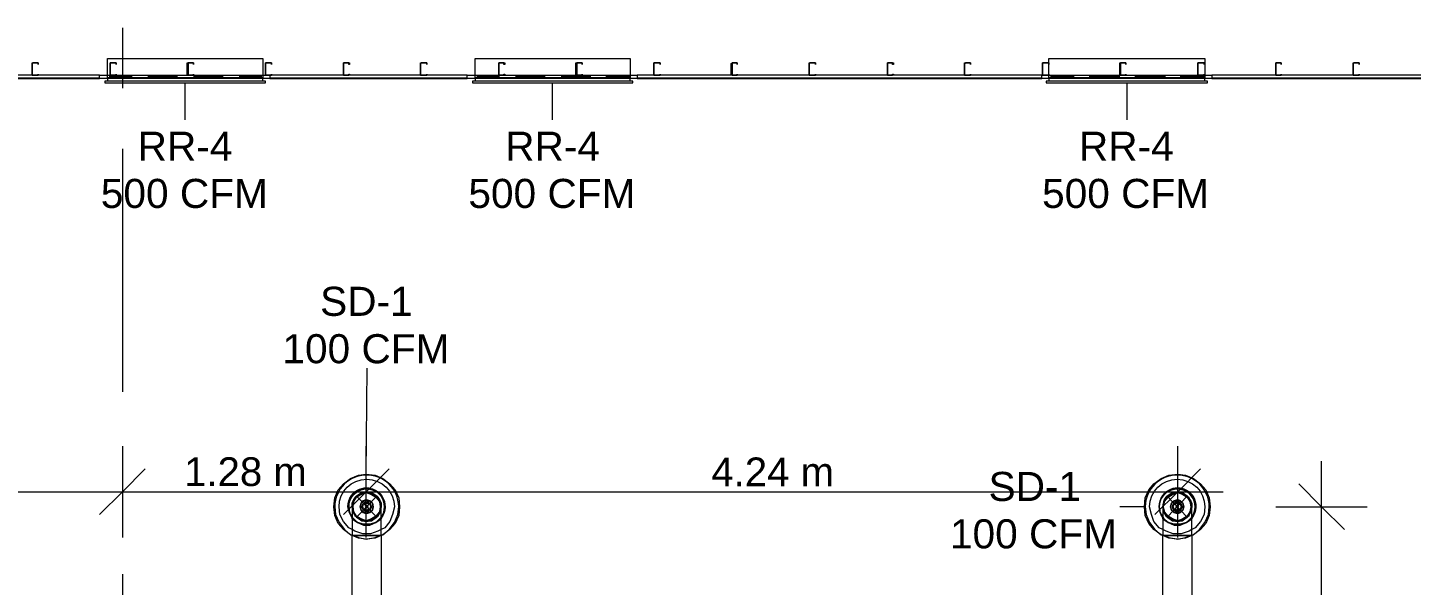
# Model space of a CAD drawing. Header units: metres. Extents: x -2 to 207, y -8 to 52.
# Drawn here: x 48.71 to 55.93, y 18.57 to 21.48 of the extents above; entities that cross this region are included whole.
import ezdxf

# ---------------------------------------------------------------- set-up
doc = ezdxf.new("R2010")
doc.units = ezdxf.units.M
doc.layers.add('HVAC - Ductos', color=5, linetype='Continuous', lineweight=0)
doc.layers.add('PDF_Text', color=7, linetype='Continuous', lineweight=0)
doc.layers.add('PDF_Geometry', color=7, linetype='Continuous', lineweight=0, true_color=0xaaaaaa)
doc.styles.add('PDF Helvetica', font='')
doc.styles.get('PDF Helvetica').set_extended_font_data('Helvetica')

msp = doc.modelspace()

# ---------------------------------------------------------------- linework, layer by layer
at = {"layer": 'HVAC - Ductos', "lineweight": 0}
for points in [[(49.949, 21.2014), (49.9353, 21.2014), (49.9353, 21.2197), (49.1243, 21.2197), (49.1243, 21.3205), (49.9353, 21.3205), (49.9353, 21.2197), (49.1243, 21.2197), (49.1243, 21.2014), (49.1106, 21.2014), (49.1106, 21.1922), (49.949, 21.1922), (49.949, 21.2014), (49.1106, 21.2014)], [(51.8688, 21.2014), (51.855, 21.2014), (51.855, 21.2197), (51.044, 21.2197), (51.044, 21.3205), (51.855, 21.3205), (51.855, 21.2197), (51.044, 21.2197), (51.044, 21.2014), (51.0303, 21.2014), (51.0303, 21.1922), (51.8688, 21.1922), (51.8688, 21.2014), (51.0303, 21.2014)], [(54.8652, 21.2014), (54.856, 21.2014), (54.856, 21.2197), (54.0405, 21.2197), (54.0405, 21.3205), (54.856, 21.3205), (54.856, 21.2197), (54.0405, 21.2197), (54.0405, 21.2014), (54.0268, 21.2014), (54.0268, 21.1922), (54.8697, 21.1922), (54.8697, 21.2014), (54.0268, 21.2014)], [(49.1335, 21.1922), (49.9261, 21.1922)], [(49.5275, 21.1922), (49.5275, 20.9998)], [(51.0532, 21.1922), (51.8458, 21.1922)], [(51.4472, 21.1922), (51.4472, 20.9998)], [(54.0496, 21.1922), (54.8423, 21.1922)], [(54.4482, 21.1922), (54.4482, 20.9998)], [(50.4759, 19.1488), (50.4805, 19.7032)], [(49.2022, 19.2954), (49.2022, 19.0571), (49.2022, 18.8189)], [(50.4759, 18.8189), (50.4759, 19.0571), (50.4759, 19.2954)], [(54.714, 18.8189), (54.714, 19.0571), (54.714, 19.2954)], [(49.3213, 19.1762), (49.2022, 19.0571), (49.0831, 18.938)], [(50.595, 19.1762), (50.4759, 19.0571), (50.3568, 18.938)], [(54.8331, 19.1762), (54.714, 19.0571), (54.5948, 18.938)], [(50.4026, 17.5773), (50.4026, 18.8281), (50.3935, 18.8326), (50.3568, 18.8601), (50.3293, 18.8921), (50.311, 18.9334), (50.3064, 18.9792), (50.311, 19.025), (50.3293, 19.0663), (50.3568, 19.0984), (50.3935, 19.1258), (50.4347, 19.1442), (50.4759, 19.1488), (50.5217, 19.1442), (50.563, 19.1258), (50.5996, 19.0984), (50.6271, 19.0663), (50.6454, 19.025), (50.65, 18.9792), (50.6454, 18.9334), (50.6271, 18.8921), (50.5996, 18.8601), (50.563, 18.8326), (50.5538, 18.8281), (50.5538, 17.5773)], [(54.6361, 17.5497), (54.6361, 18.8281), (54.6269, 18.8326), (54.5903, 18.8601), (54.5628, 18.8921), (54.5444, 18.9334), (54.5399, 18.9792), (54.5444, 19.025), (54.5628, 19.0663), (54.5903, 19.0984), (54.6269, 19.1258), (54.6682, 19.1442), (54.714, 19.1488), (54.7552, 19.1442), (54.7965, 19.1258), (54.8331, 19.0984), (54.8606, 19.0663), (54.8789, 19.025), (54.8835, 18.9792), (54.8789, 18.9334), (54.8606, 18.8921), (54.8331, 18.8601), (54.7965, 18.8326), (54.7873, 18.8281), (54.7873, 17.5497)], [(55.3463, 19.0984), (55.4654, 18.9792), (55.5845, 18.8601)], [(46.3478, 19.0571), (49.2022, 19.0571), (50.4759, 19.0571), (54.9522, 19.0571)], [(50.4072, 19.0067), (50.4072, 19.0113)], [(50.4117, 19.0113), (50.4255, 19.0296), (50.4484, 19.0434)], [(50.4439, 19.048), (50.4484, 19.048), (50.453, 19.048)], [(50.453, 19.048), (50.4759, 19.0526), (50.5034, 19.048)], [(50.5034, 19.048), (50.508, 19.048)], [(50.508, 19.0434), (50.5309, 19.0296), (50.5446, 19.0113)], [(50.5446, 19.0113), (50.5492, 19.0067)], [(54.6406, 19.0067), (54.6452, 19.0113)], [(54.6452, 19.0113), (54.659, 19.0296), (54.6819, 19.0434)], [(54.6819, 19.048), (54.6865, 19.048)], [(54.6865, 19.048), (54.714, 19.0526), (54.7369, 19.048)], [(54.7369, 19.048), (54.7414, 19.048), (54.746, 19.048)], [(54.7414, 19.0434), (54.7644, 19.0296), (54.7781, 19.0113)], [(54.7827, 19.0113), (54.7827, 19.0067)], [(50.4072, 18.9563), (50.4026, 18.9792), (50.4072, 19.0022)], [(50.4026, 18.9792), (50.4026, 18.9747), (50.4026, 18.9563), (50.4026, 18.9243), (50.4026, 18.8876), (50.4026, 18.8464), (50.4026, 18.8281), (50.4117, 18.8281), (50.4255, 18.8281), (50.4393, 18.8281), (50.4576, 18.8281), (50.4759, 18.8281), (50.4988, 18.8281), (50.5171, 18.8281), (50.5309, 18.8281), (50.5446, 18.8281), (50.5538, 18.8281), (50.5538, 18.8693), (50.5538, 18.9105), (50.5538, 18.9426), (50.5538, 18.9655), (50.5538, 18.9792)], [(50.4026, 18.9747), (50.4026, 18.9609), (50.4117, 18.9426), (50.4255, 18.9243), (50.4393, 18.9151), (50.4576, 18.9059), (50.4759, 18.9013), (50.4988, 18.9059), (50.5171, 18.9151), (50.5309, 18.9243), (50.5446, 18.9426), (50.5538, 18.9609), (50.5538, 18.9747)], [(50.4072, 18.9472), (50.4072, 18.9518)], [(50.4484, 18.9151), (50.4255, 18.9288), (50.4117, 18.9472)], [(50.5492, 18.9518), (50.5446, 18.9472), (50.5309, 18.9288), (50.508, 18.9151)], [(50.5446, 19.0022), (50.5538, 18.9792), (50.5446, 18.9563)], [(54.5399, 18.9792), (54.4116, 18.9792)], [(54.6361, 18.9792), (54.6361, 18.9747), (54.6361, 18.9563), (54.6361, 18.9243), (54.6361, 18.8876), (54.6361, 18.8464), (54.6361, 18.8281), (54.6406, 18.8281), (54.6452, 18.8281), (54.659, 18.8281), (54.6728, 18.8281), (54.6911, 18.8281), (54.714, 18.8281), (54.7323, 18.8281), (54.7506, 18.8281), (54.7644, 18.8281), (54.7781, 18.8281), (54.7873, 18.8281), (54.7873, 18.8693), (54.7873, 18.9105), (54.7873, 18.9426), (54.7873, 18.9655), (54.7873, 18.9792)], [(54.6361, 18.9747), (54.6406, 18.9609), (54.6452, 18.9426), (54.659, 18.9243), (54.6728, 18.9151), (54.6911, 18.9059), (54.714, 18.9013), (54.7323, 18.9059), (54.7506, 18.9151), (54.7644, 18.9243), (54.7781, 18.9426), (54.7873, 18.9609), (54.7873, 18.9747)], [(54.6452, 18.9563), (54.6406, 18.9792), (54.6452, 19.0022)], [(54.6819, 18.9151), (54.659, 18.9288), (54.6452, 18.9472), (54.6406, 18.9518)], [(54.7781, 18.9472), (54.7644, 18.9288), (54.7414, 18.9151)], [(54.7827, 19.0022), (54.7873, 18.9792), (54.7827, 18.9563)], [(54.7827, 18.9518), (54.7827, 18.9472)], [(55.2271, 18.9792), (55.4654, 18.9792), (55.7036, 18.9792)], [(50.453, 18.9059), (50.4484, 18.9105), (50.4439, 18.9105)], [(50.5034, 18.9105), (50.4759, 18.9059), (50.453, 18.9105)], [(50.508, 18.9105), (50.5034, 18.9059)], [(54.6865, 18.9059), (54.6819, 18.9105)], [(54.7369, 18.9105), (54.714, 18.9059), (54.6865, 18.9105)], [(54.746, 18.9105), (54.7414, 18.9105), (54.7369, 18.9059)], [(50.5538, 18.8601), (50.5355, 18.8509), (50.4988, 18.8372), (50.4576, 18.8372), (50.4163, 18.8509), (50.4026, 18.8601)], [(50.4026, 18.8326), (50.4347, 18.8189), (50.4759, 18.8097), (50.5217, 18.8189), (50.5538, 18.8326)], [(50.5538, 18.8281), (50.5217, 18.8143), (50.4759, 18.8097), (50.4347, 18.8143), (50.4026, 18.8281)], [(50.5538, 18.8281), (50.5446, 18.8281), (50.5309, 18.8281), (50.5171, 18.8281), (50.4988, 18.8281), (50.4759, 18.8281), (50.4576, 18.8281), (50.4393, 18.8281), (50.4255, 18.8281), (50.4117, 18.8281), (50.4026, 18.8281)], [(54.7873, 18.8601), (54.7735, 18.8509), (54.7323, 18.8372), (54.6911, 18.8372), (54.6544, 18.8509), (54.6361, 18.8601)], [(54.6361, 18.8326), (54.6682, 18.8189), (54.714, 18.8097), (54.7552, 18.8189), (54.7873, 18.8326)], [(54.7873, 18.8281), (54.7552, 18.8143), (54.714, 18.8097), (54.6682, 18.8143), (54.6361, 18.8281)], [(54.7873, 18.8281), (54.7781, 18.8281), (54.7644, 18.8281), (54.7506, 18.8281), (54.7323, 18.8281), (54.714, 18.8281), (54.6911, 18.8281), (54.6728, 18.8281), (54.659, 18.8281), (54.6452, 18.8281), (54.6406, 18.8281), (54.6361, 18.8281)]]:
    msp.add_lwpolyline(points, dxfattribs=at)
for points in [[(49.1335, 21.2243), (49.2526, 21.2243)], [(49.3351, 21.2243), (49.4908, 21.2243)], [(49.5733, 21.2243), (49.7291, 21.2243)], [(49.8115, 21.2243), (49.9307, 21.2243)], [(51.0532, 21.2243), (51.1723, 21.2243)], [(51.2548, 21.2243), (51.4106, 21.2243)], [(51.4931, 21.2243), (51.6488, 21.2243)], [(51.7267, 21.2243), (51.8504, 21.2243)], [(54.0496, 21.2243), (54.1733, 21.2243)], [(54.2513, 21.2243), (54.4116, 21.2243)], [(54.4895, 21.2243), (54.6498, 21.2243)], [(54.7277, 21.2243), (54.8515, 21.2243)], [(50.4026, 18.9792), (50.4026, 18.9976), (50.4117, 19.0159), (50.4255, 19.0342), (50.4393, 19.0434), (50.4576, 19.0526), (50.4759, 19.0571), (50.4988, 19.0526), (50.5171, 19.0434), (50.5309, 19.0342), (50.5446, 19.0159), (50.5538, 18.9976), (50.5538, 18.9792), (50.5538, 18.9747), (50.5538, 18.9792), (50.5538, 18.9976), (50.5446, 19.0159), (50.5309, 19.0342), (50.5171, 19.0434), (50.4988, 19.0526), (50.4759, 19.0571), (50.4576, 19.0526), (50.4393, 19.0434), (50.4255, 19.0342), (50.4117, 19.0159), (50.4026, 18.9976), (50.4026, 18.9792), (50.4026, 18.9747)], [(50.5492, 18.9609), (50.5401, 18.9426), (50.5309, 18.9288), (50.5126, 18.9151), (50.4988, 18.9059), (50.4759, 18.9059), (50.4576, 18.9059), (50.4393, 18.9151), (50.4255, 18.9288), (50.4163, 18.9426), (50.4072, 18.9609), (50.4026, 18.9792), (50.4072, 18.9976), (50.4163, 19.0159), (50.4255, 19.0296), (50.4393, 19.0434), (50.4576, 19.0526), (50.4759, 19.0526), (50.4988, 19.0526), (50.5126, 19.0434), (50.5309, 19.0296), (50.5401, 19.0159), (50.5492, 18.9976), (50.5538, 18.9792)], [(50.5446, 18.9518), (50.5263, 18.9288), (50.5034, 18.9151), (50.4759, 18.9059), (50.4484, 18.9151), (50.4255, 18.9288), (50.4117, 18.9518), (50.4072, 18.9792), (50.4117, 19.0067), (50.4255, 19.0296), (50.4484, 19.0434), (50.4759, 19.0526), (50.5034, 19.0434), (50.5263, 19.0296), (50.5446, 19.0067), (50.5492, 18.9792)], [(50.4484, 18.9976), (50.4439, 18.9792), (50.4484, 18.9976), (50.4621, 19.0113), (50.4759, 19.0159), (50.4942, 19.0113), (50.508, 18.9976), (50.5126, 18.9792), (50.508, 18.9976), (50.4942, 19.0067), (50.4759, 19.0113), (50.4621, 19.0067)], [(54.6361, 18.9792), (54.6406, 18.9976), (54.6452, 19.0159), (54.659, 19.0342), (54.6728, 19.0434), (54.6911, 19.0526), (54.714, 19.0571), (54.7323, 19.0526), (54.7506, 19.0434), (54.7644, 19.0342), (54.7781, 19.0159), (54.7873, 18.9976), (54.7873, 18.9792), (54.7873, 18.9747), (54.7873, 18.9792), (54.7873, 18.9976), (54.7781, 19.0159), (54.7644, 19.0342), (54.7506, 19.0434), (54.7323, 19.0526), (54.714, 19.0571), (54.6911, 19.0526), (54.6728, 19.0434), (54.659, 19.0342), (54.6452, 19.0159), (54.6406, 18.9976), (54.6361, 18.9792), (54.6361, 18.9747)], [(54.7644, 18.9288), (54.7414, 18.9151), (54.714, 18.9059), (54.6865, 18.9151), (54.6636, 18.9288), (54.6452, 18.9518), (54.6406, 18.9792), (54.6452, 19.0067), (54.6636, 19.0296), (54.6865, 19.0434), (54.714, 19.0526), (54.7414, 19.0434), (54.7644, 19.0296), (54.7781, 19.0067), (54.7827, 18.9792), (54.7781, 18.9518)], [(54.7827, 18.9609), (54.7781, 18.9426), (54.7644, 18.9288), (54.7506, 18.9151), (54.7323, 18.9059), (54.714, 18.9059), (54.6911, 18.9059), (54.6773, 18.9151), (54.659, 18.9288), (54.6498, 18.9426), (54.6406, 18.9609), (54.6406, 18.9792), (54.6406, 18.9976), (54.6498, 19.0159), (54.659, 19.0296), (54.6773, 19.0434), (54.6911, 19.0526), (54.714, 19.0526), (54.7323, 19.0526), (54.7506, 19.0434), (54.7644, 19.0296), (54.7781, 19.0159), (54.7827, 18.9976), (54.7873, 18.9792)], [(54.6819, 18.9976), (54.6773, 18.9792), (54.6819, 18.9976), (54.6957, 19.0113), (54.714, 19.0159), (54.7277, 19.0113), (54.7414, 18.9976), (54.746, 18.9792), (54.7414, 18.9976), (54.7277, 19.0067), (54.714, 19.0113), (54.6957, 19.0067)], [(50.3797, 18.9792), (50.3889, 18.9472), (50.4026, 18.9197), (50.3889, 18.9472)], [(50.508, 18.9609), (50.5126, 18.9792), (50.508, 18.9609), (50.4942, 18.9472), (50.4759, 18.9426), (50.4621, 18.9472), (50.4484, 18.9609), (50.4439, 18.9792), (50.4484, 18.9609), (50.4621, 18.9518), (50.4759, 18.9472), (50.4942, 18.9518)], [(50.4576, 18.993), (50.453, 18.9792), (50.4576, 18.993), (50.4713, 19.0022), (50.4851, 19.0022), (50.4988, 18.993), (50.5034, 18.9792), (50.4988, 18.993), (50.4851, 19.0022), (50.4713, 19.0022)], [(50.4988, 18.9655), (50.5034, 18.9792), (50.4988, 18.9655), (50.4851, 18.9563), (50.4713, 18.9563), (50.4576, 18.9655), (50.453, 18.9792), (50.4576, 18.9655), (50.4713, 18.9563), (50.4851, 18.9563)], [(50.4942, 18.9655), (50.4759, 18.9609), (50.4621, 18.9655), (50.4576, 18.9792), (50.4621, 18.993), (50.4759, 18.9976), (50.4942, 18.993), (50.4988, 18.9792)], [(50.4759, 18.9838), (50.4713, 18.9792), (50.4759, 18.9838), (50.4805, 18.9838), (50.4851, 18.9792), (50.4805, 18.9838)], [(50.4805, 18.9747), (50.4851, 18.9792), (50.4805, 18.9747), (50.4759, 18.9747), (50.4713, 18.9792), (50.4759, 18.9747)], [(54.6178, 18.9792), (54.6224, 18.9472), (54.6361, 18.9197), (54.6224, 18.9472)], [(54.7414, 18.9609), (54.746, 18.9792), (54.7414, 18.9609), (54.7277, 18.9472), (54.714, 18.9426), (54.6957, 18.9472), (54.6819, 18.9609), (54.6773, 18.9792), (54.6819, 18.9609), (54.6957, 18.9518), (54.714, 18.9472), (54.7277, 18.9518)], [(54.6911, 18.993), (54.6865, 18.9792), (54.6911, 18.993), (54.7048, 19.0022), (54.7186, 19.0022), (54.7323, 18.993), (54.7369, 18.9792), (54.7323, 18.993), (54.7186, 19.0022), (54.7048, 19.0022)], [(54.7323, 18.9655), (54.7369, 18.9792), (54.7323, 18.9655), (54.7186, 18.9563), (54.7048, 18.9563), (54.6911, 18.9655), (54.6865, 18.9792), (54.6911, 18.9655), (54.7048, 18.9563), (54.7186, 18.9563)], [(54.7277, 18.9655), (54.714, 18.9609), (54.6957, 18.9655), (54.6911, 18.9792), (54.6957, 18.993), (54.714, 18.9976), (54.7277, 18.993), (54.7323, 18.9792)], [(54.7094, 18.9838), (54.7048, 18.9792), (54.7094, 18.9838), (54.714, 18.9838), (54.7186, 18.9792), (54.714, 18.9838)], [(54.714, 18.9747), (54.7186, 18.9792), (54.714, 18.9747), (54.7094, 18.9747), (54.7048, 18.9792), (54.7094, 18.9747)], [(50.4072, 18.9197), (50.4301, 18.8967), (50.4621, 18.8876), (50.4942, 18.8876), (50.5263, 18.8967), (50.5492, 18.9197), (50.5538, 18.9243), (50.5492, 18.9197), (50.5263, 18.8967), (50.4942, 18.8876), (50.4621, 18.8876), (50.4301, 18.8967), (50.4072, 18.9197), (50.4026, 18.9243)], [(50.5538, 18.9151), (50.5263, 18.8967), (50.4942, 18.883), (50.4621, 18.883), (50.4301, 18.8967), (50.4026, 18.9151), (50.4026, 18.9197), (50.4026, 18.9151), (50.4301, 18.8967), (50.4621, 18.883), (50.4942, 18.883), (50.5263, 18.8967), (50.5538, 18.9151), (50.5538, 18.9197)], [(54.6406, 18.9197), (54.6636, 18.8967), (54.6957, 18.8876), (54.7277, 18.8876), (54.7598, 18.8967), (54.7827, 18.9197), (54.7873, 18.9243), (54.7827, 18.9197), (54.7598, 18.8967), (54.7277, 18.8876), (54.6957, 18.8876), (54.6636, 18.8967), (54.6406, 18.9197), (54.6361, 18.9243)], [(54.7873, 18.9151), (54.7598, 18.8967), (54.7277, 18.883), (54.6957, 18.883), (54.6636, 18.8967), (54.6361, 18.9151), (54.6361, 18.9197), (54.6361, 18.9151), (54.6636, 18.8967), (54.6957, 18.883), (54.7277, 18.883), (54.7598, 18.8967), (54.7873, 18.9151), (54.7873, 18.9197)]]:
    msp.add_lwpolyline(points, close=True, dxfattribs=at)
at = {"layer": 'HVAC - Ductos', "color": 5, "lineweight": 0}
msp.add_lwpolyline([(55.4654, 13.7378), (55.4654, 15.575), (55.4654, 17.2794), (55.4654, 19.2175)], dxfattribs=at)
at = {"layer": 'HVAC - Ductos', "lineweight": 0}
for points in [[(50.5538, 18.8326), (50.563, 18.8326), (50.595, 18.8601), (50.6225, 18.8967), (50.6408, 18.938), (50.6454, 18.9792, 0.986385), (50.311, 18.9792), (50.3155, 18.938), (50.3339, 18.8967), (50.3614, 18.8601), (50.3935, 18.8326), (50.4026, 18.8326)], [(50.4026, 18.8601), (50.3843, 18.8693), (50.3568, 18.9013), (50.3385, 18.938), (50.3339, 18.9792, -0.994854), (50.6225, 18.9792), (50.6134, 18.938), (50.5996, 18.9013), (50.5722, 18.8693), (50.5538, 18.8601)], [(54.7873, 18.8326), (54.7965, 18.8326), (54.8285, 18.8601), (54.856, 18.8967), (54.8743, 18.938), (54.8789, 18.9792, 0.986405), (54.5444, 18.9792), (54.549, 18.938), (54.5674, 18.8967), (54.5948, 18.8601), (54.6269, 18.8326), (54.6361, 18.8326)], [(54.6361, 18.8601), (54.6178, 18.8693), (54.5903, 18.9013), (54.5766, 18.938), (54.5674, 18.9792, -0.994592), (54.856, 18.9792), (54.8515, 18.938), (54.8331, 18.9013), (54.8057, 18.8693), (54.7873, 18.8601)]]:
    msp.add_lwpolyline(points, format="xyb", dxfattribs=at)
for points in [[(50.5722, 18.9792, 1.00999), (50.3797, 18.9792, -1.404469), (50.5538, 18.9197), (50.5676, 18.9472), (50.5722, 18.9792), (50.5676, 18.9472), (50.5538, 18.9243, 1.368444), (50.3843, 18.9792), (50.3889, 18.9472), (50.4026, 18.9243, -1.368589)], [(54.7873, 18.9197), (54.8011, 18.9472), (54.8102, 18.9792, 1.018213), (54.6178, 18.9792), (54.6224, 18.9472), (54.6361, 18.9243, -1.368444), (54.8057, 18.9792), (54.8011, 18.9472), (54.7873, 18.9243, 1.368402), (54.6178, 18.9792, -1.434856)]]:
    msp.add_lwpolyline(points, format="xyb", close=True, dxfattribs=at)
at = {"layer": 'PDF_Geometry', "lineweight": 0}
for points in [[(49.2022, 21.4808), (49.2022, 21.1647)], [(47.5803, 21.2197), (49.0831, 21.2197)], [(49.9719, 21.2197), (51.0028, 21.2197)], [(51.8916, 21.2197), (54.0038, 21.2197)], [(54.8927, 21.2197), (56.0518, 21.2197)], [(49.2022, 20.8486), (49.2022, 19.5794)], [(49.2022, 19.2587), (49.2022, 18.9426)], [(49.2022, 18.6264), (49.2022, 17.3573)]]:
    msp.add_lwpolyline(points, dxfattribs=at)
for points in [[(48.7349, 21.2334), (48.7303, 21.2334), (48.7303, 21.293), (48.7303, 21.2976), (48.7349, 21.2976), (48.7623, 21.2976), (48.7623, 21.2884), (48.7623, 21.2976), (48.7349, 21.2976), (48.7349, 21.293), (48.7303, 21.293), (48.7303, 21.2334), (48.7349, 21.2334), (48.7623, 21.2334)], [(49.1381, 21.2334), (49.1381, 21.293), (49.1381, 21.2976), (49.1701, 21.2976), (49.1701, 21.2884), (49.1701, 21.2976), (49.1381, 21.2976), (49.1381, 21.293), (49.1381, 21.2334), (49.1701, 21.2334)], [(49.5458, 21.2334), (49.5412, 21.2334), (49.5412, 21.293), (49.5412, 21.2976), (49.5458, 21.2976), (49.5733, 21.2976), (49.5733, 21.2884), (49.5733, 21.2976), (49.5458, 21.2976), (49.5458, 21.293), (49.5458, 21.2334), (49.5733, 21.2334)], [(49.949, 21.2334), (49.949, 21.293), (49.949, 21.2976), (49.9811, 21.2976), (49.9811, 21.2884), (49.9811, 21.2976), (49.949, 21.2976), (49.949, 21.293), (49.949, 21.2334), (49.9811, 21.2334)], [(50.3568, 21.2334), (50.3568, 21.293), (50.3568, 21.2976), (50.3889, 21.2976), (50.3889, 21.2884), (50.3843, 21.2884), (50.3843, 21.2976), (50.3568, 21.2976), (50.3568, 21.293), (50.3568, 21.2334), (50.3843, 21.2334), (50.3843, 21.238), (50.3889, 21.238), (50.3889, 21.2334)], [(50.7646, 21.2334), (50.76, 21.2334), (50.76, 21.293), (50.76, 21.2976), (50.7646, 21.2976), (50.792, 21.2976), (50.792, 21.2884), (50.792, 21.2976), (50.7646, 21.2976), (50.76, 21.293), (50.76, 21.2334), (50.7646, 21.2334), (50.792, 21.2334)], [(51.1677, 21.2334), (51.1677, 21.293), (51.1677, 21.2976), (51.1998, 21.2976), (51.1998, 21.2884), (51.1952, 21.2884), (51.1952, 21.2976), (51.1677, 21.2976), (51.1677, 21.293), (51.1677, 21.2334), (51.1952, 21.2334), (51.1952, 21.238), (51.1998, 21.238), (51.1998, 21.2334)], [(51.5755, 21.2334), (51.5709, 21.2334), (51.5709, 21.293), (51.5709, 21.2976), (51.5755, 21.2976), (51.603, 21.2976), (51.603, 21.2884), (51.603, 21.2976), (51.5755, 21.2976), (51.5755, 21.293), (51.5755, 21.2334), (51.603, 21.2334)], [(51.9787, 21.2334), (51.9787, 21.293), (51.9787, 21.2976), (52.0108, 21.2976), (52.0108, 21.2884), (52.0108, 21.2976), (51.9787, 21.2976), (51.9787, 21.293), (51.9787, 21.2334), (52.0108, 21.2334)], [(52.3864, 21.2334), (52.3819, 21.2334), (52.3819, 21.293), (52.3864, 21.2976), (52.414, 21.2976), (52.414, 21.2884), (52.414, 21.2976), (52.3864, 21.2976), (52.3864, 21.293), (52.3864, 21.2334), (52.414, 21.2334)], [(52.7942, 21.2334), (52.7897, 21.2334), (52.7897, 21.293), (52.7897, 21.2976), (52.7942, 21.2976), (52.8217, 21.2976), (52.8217, 21.2884), (52.8217, 21.2976), (52.7942, 21.2976), (52.7897, 21.293), (52.7897, 21.2334), (52.7942, 21.2334), (52.8217, 21.2334)], [(53.1975, 21.2334), (53.1975, 21.293), (53.1975, 21.2976), (53.2295, 21.2976), (53.2295, 21.2884), (53.2249, 21.2884), (53.2249, 21.2976), (53.1975, 21.2976), (53.1975, 21.293), (53.1975, 21.2334), (53.2249, 21.2334), (53.2249, 21.238), (53.2295, 21.238), (53.2295, 21.2334)], [(53.6052, 21.2334), (53.6007, 21.2334), (53.6007, 21.293), (53.6007, 21.2976), (53.6052, 21.2976), (53.6327, 21.2976), (53.6327, 21.2884), (53.6327, 21.2976), (53.6052, 21.2976), (53.6052, 21.293), (53.6007, 21.293), (53.6007, 21.2334), (53.6052, 21.2334), (53.6327, 21.2334)], [(54.0084, 21.2334), (54.0084, 21.293), (54.0084, 21.2976), (54.0405, 21.2976), (54.0405, 21.2884), (54.0405, 21.2976), (54.0084, 21.2976), (54.0084, 21.293), (54.0084, 21.2334), (54.0405, 21.2334)], [(54.4162, 21.2334), (54.4116, 21.2334), (54.4116, 21.293), (54.4116, 21.2976), (54.4162, 21.2976), (54.4437, 21.2976), (54.4437, 21.2884), (54.4437, 21.2976), (54.4162, 21.2976), (54.4162, 21.293), (54.4162, 21.2334), (54.4437, 21.2334)], [(54.8194, 21.2334), (54.8194, 21.293), (54.8194, 21.2976), (54.8515, 21.2976), (54.8515, 21.2884), (54.8515, 21.2976), (54.8194, 21.2976), (54.8194, 21.293), (54.8194, 21.2334), (54.8515, 21.2334)], [(55.2271, 21.2334), (55.2271, 21.293), (55.2271, 21.2976), (55.2546, 21.2976), (55.2546, 21.2884), (55.2546, 21.2976), (55.2271, 21.2976), (55.2271, 21.293), (55.2271, 21.2334), (55.2546, 21.2334)], [(55.6349, 21.2334), (55.6304, 21.2334), (55.6304, 21.293), (55.6304, 21.2976), (55.6349, 21.2976), (55.6624, 21.2976), (55.6624, 21.2884), (55.6624, 21.2976), (55.6349, 21.2976), (55.6304, 21.293), (55.6304, 21.2334), (55.6349, 21.2334), (55.6624, 21.2334)], [(49.0831, 21.2334), (47.5803, 21.2334), (47.5803, 21.2151), (49.0831, 21.2151)], [(48.7623, 21.238), (48.7623, 21.2334)], [(49.0831, 21.2151), (49.0831, 21.2334), (49.9719, 21.2334), (49.9719, 21.2151)], [(49.1701, 21.238), (49.1701, 21.2334)], [(49.5733, 21.238), (49.5733, 21.2334)], [(51.0028, 21.2334), (49.9719, 21.2334), (49.9719, 21.2151), (51.0028, 21.2151)], [(49.9811, 21.238), (49.9811, 21.2334)], [(50.792, 21.238), (50.792, 21.2334)], [(51.0028, 21.2151), (51.0028, 21.2334), (51.8916, 21.2334), (51.8916, 21.2151)], [(51.603, 21.238), (51.603, 21.2334)], [(54.0038, 21.2334), (51.8916, 21.2334), (51.8916, 21.2151), (54.0038, 21.2151)], [(52.0108, 21.238), (52.0108, 21.2334)], [(52.414, 21.238), (52.414, 21.2334)], [(52.8217, 21.238), (52.8217, 21.2334)], [(53.6327, 21.238), (53.6327, 21.2334)], [(54.0038, 21.2151), (54.0038, 21.2334), (54.8927, 21.2334), (54.8927, 21.2151)], [(54.0405, 21.238), (54.0405, 21.2334)], [(54.4437, 21.238), (54.4437, 21.2334)], [(54.8515, 21.238), (54.8515, 21.2334)], [(56.0518, 21.2334), (54.8927, 21.2334), (54.8927, 21.2151), (56.0518, 21.2151)], [(55.2546, 21.238), (55.2546, 21.2334)], [(55.6624, 21.238), (55.6624, 21.2334)]]:
    msp.add_lwpolyline(points, close=True, dxfattribs=at)
at = {"layer": 'PDF_Geometry', "color": 254, "lineweight": 0, "true_color": 0xd2d2d2}
for points in [[(52.8217, 21.2884), (52.8217, 21.293)], [(50.3705, 21.2334), (50.3751, 21.2334)]]:
    msp.add_lwpolyline(points, dxfattribs=at)
at = {"layer": 'PDF_Geometry', "color": 8, "lineweight": 0, "true_color": 0x808080}
for points in [[(50.5401, 19.025), (50.5034, 19.0526), (50.453, 19.0526), (50.4163, 19.025), (50.4026, 18.9792), (50.4163, 18.9334), (50.453, 18.9059), (50.5034, 18.9059), (50.5401, 18.9334), (50.5538, 18.9792)], [(54.7735, 19.025), (54.7369, 19.0526), (54.6865, 19.0526), (54.6498, 19.025), (54.6361, 18.9792), (54.6498, 18.9334), (54.6865, 18.9059), (54.7369, 18.9059), (54.7735, 18.9334), (54.7873, 18.9792)]]:
    msp.add_lwpolyline(points, close=True, dxfattribs=at)
for points in [[(50.4255, 19.0342), (50.5309, 18.9243)], [(50.5309, 19.0342), (50.4255, 18.9243)], [(54.659, 19.0342), (54.7644, 18.9243)], [(54.7644, 19.0342), (54.659, 18.9243)]]:
    msp.add_lwpolyline(points, dxfattribs=at)

# ---------------------------------------------------------------- texts
at = {"layer": 'PDF_Text', "lineweight": 0, "attachment_point": 4, "style": 'PDF Helvetica'}
for s, insert, char_height in [('RR-4', (49.2818, 20.8616), 0.1519), ('RR-4', (51.2016, 20.8616), 0.1519), ('RR-4', (54.1981, 20.8616), 0.1519), ('500 CFM', (49.0894, 20.6141), 0.1519), ('500 CFM', (51.0092, 20.6141), 0.1519), ('500 CFM', (54.0057, 20.6141), 0.1519), ('SD-1', (50.2348, 20.0506), 0.1519), ('100 CFM', (50.0378, 19.8031), 0.1519), ('1.28 m', (49.5246, 19.161), 0.15002), ('4.24 m', (52.2783, 19.161), 0.15002), ('SD-1', (53.7262, 19.0838), 0.1519), ('100 CFM', (53.5246, 18.8364), 0.1519)]:
    msp.add_mtext(s, dxfattribs=dict(at, insert=insert, char_height=char_height))

doc.saveas('drawing.dxf')
